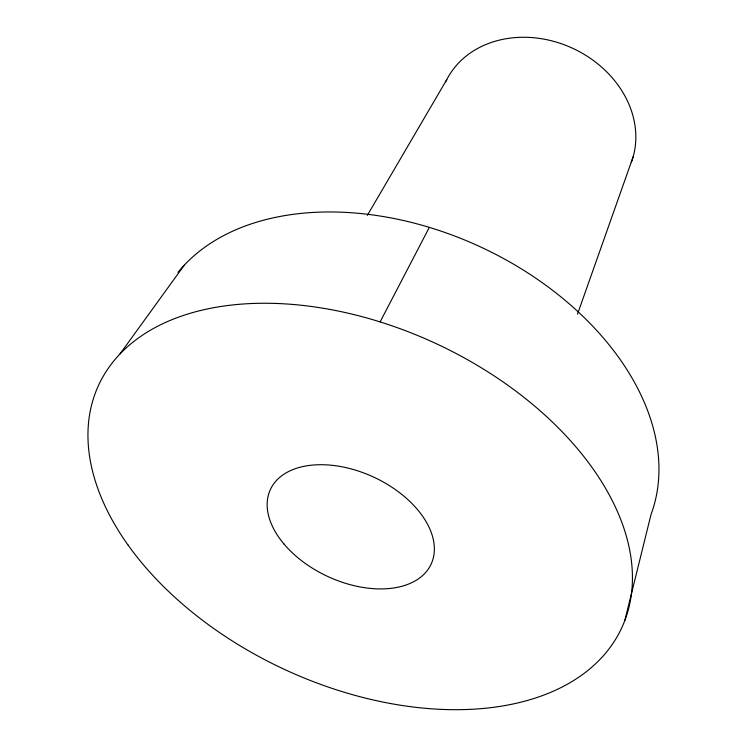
<?xml version="1.0" encoding="UTF-8"?>
<svg xmlns="http://www.w3.org/2000/svg" width="747" height="747" viewBox="0 0 747 747"><rect width="100%" height="100%" fill="white"/><g stroke="black" fill="none" stroke-linecap="round" stroke-linejoin="round"><path stroke-width="1.12" d="M624.781 620.617L651.067 514.375A267.547 180.475 24.9 0 0 494.29 253.635A267.547 180.475 24.9 0 0 178.01 272.356M577.515 314.123L633.139 156.823M380.111 321.91L429.329 227.377M367.337 215.397L446.725 79.696M120.015 353.938L184.22 265.232M445.707 81.768A101.256 84.178 24.9 0 1 570.064 47.117A101.256 84.178 24.9 0 1 631.327 162.351M127.84 544.768A288.333 179.682 24.9 0 0 599.253 660.161A288.333 179.682 24.9 0 0 353.48 314.478A288.333 179.682 24.9 0 0 127.84 544.768M283.944 543.975A88.613 54.746 24.9 0 0 427.695 569.924A88.613 54.746 24.9 0 0 340.613 466.539A88.613 54.746 24.9 0 0 283.944 543.975"/></g></svg>
